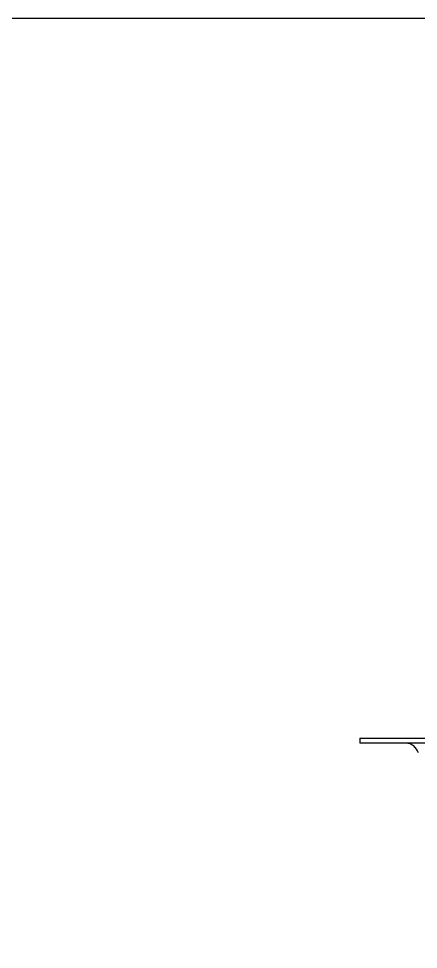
# Model space of a CAD drawing. Header units: millimetres. Extents: x 17700 to 32328, y 19251 to 29476.
# Drawn here: x 18019.06 to 18025.08, y 19600.84 to 19614.85 of the extents above; entities that cross this region are included whole.
import ezdxf

# ---------------------------------------------------------------- set-up
doc = ezdxf.new("R2010")
doc.units = ezdxf.units.MM
doc.header["$LTSCALE"] = 5
doc.layers.add('UNIT', color=6, linetype='Continuous')
doc.styles.add('SUBMITTAL', font='romans.shx', dxfattribs={"width": 0.75})
doc.dimstyles.new('SUBMITTAL', dxfattribs={"dimtxt": 0.09375, "dimasz": 0.09375, "dimexe": 0.03125, "dimexo": 0.0625, "dimgap": 0.0625, "dimtad": 0, "dimdec": 4, "dimzin": 4, "dimdsep": 46, "dimlunit": 4, "dimtxsty": 'SUBMITTAL', "dimcen": 0.09375, "dimclre": 6, "dimadec": 0, "dimazin": 0, "dimtfac": 1, "dimtdec": 0, "dimtofl": 0, "dimtmove": 0, "dimatfit": 3, "dimfxl": 0, "dimfrac": 2, "dimtolj": 1, "dimtzin": 4, "dimarcsym": 0})

msp = doc.modelspace()

# ---------------------------------------------------------------- linework, layer by layer
at = {"layer": 'UNIT'}
for p, q in [((18024.1952, 19604.0223), (18057.9353, 19604.0223)), ((18024.1952, 19604.0223), (18024.1952, 19603.9436)), ((18057.9353, 19603.9436), (18024.1952, 19603.9436))]:
    msp.add_line(p, q, dxfattribs=at)
msp.add_arc((18024.889, 19603.7467), 0.1969, 14.93142, 90, dxfattribs=at)

# ---------------------------------------------------------------- leaders
msp.add_leader([(18159.4234, 19600.8419), (18146.3104, 19614.846), (17982.6824, 19614.846)], dimstyle='SUBMITTAL', override={"dimscale": 36, "dimarcsym": 1}, dxfattribs=at)

doc.saveas('drawing.dxf')
